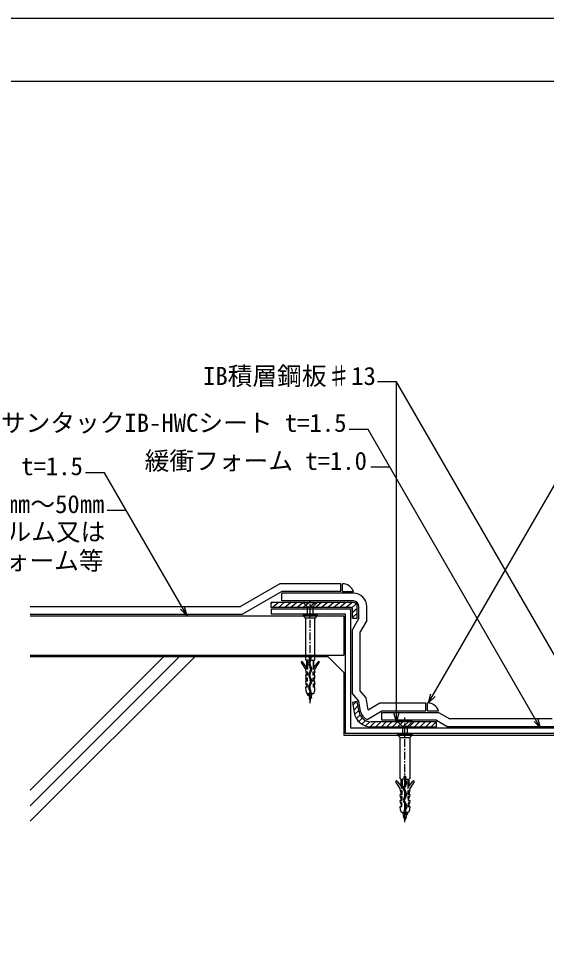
# Model space of a CAD drawing. Units: millimetres, scale not verified. Extents: x -840 to 5880, y -594 to 4158.
# Drawn here: x 1429 to 2774, y 1782 to 4158 of the extents above; entities that cross this region are included whole.
import ezdxf
from ezdxf.enums import TextEntityAlignment as Align

# ---------------------------------------------------------------- set-up
doc = ezdxf.new("R2010")
doc.units = ezdxf.units.MM
doc.header["$LTSCALE"] = 4
doc.linetypes.add('CHAIN1', pattern=[8, 5, -1, 1, -1])
for name, color, linetype in [('0-1_IBｼｰﾄ', 7, 'Continuous'), ('0-2_IBリキッド', 7, 'Continuous'), ('0-3_中心線', 1, 'CHAIN1'), ('0-5_図面枠', 7, 'Continuous'), ('0-6_寸法線', 7, 'Continuous'), ('0-7_文字', 7, 'Continuous'), ('0-8_断熱材', 2, 'Continuous'), ('0-9_構築線', 2, 'Continuous'), ('0-A_緩衝フォーム', 7, 'Continuous'), ('0-C_躯体', 7, 'Continuous'), ('0-D_輪郭線', 2, 'Continuous'), ('0-E_部材(積層鋼板)', 4, 'Continuous'), ('0-F_部材(ﾋﾞｽ類)', 7, 'Continuous')]:
    doc.layers.add(name, color=color, linetype=linetype)
doc.styles.add('MS Gothic', font='')
doc.styles.get('MS Gothic').set_extended_font_data('MS Gothic')

msp = doc.modelspace()

# ---------------------------------------------------------------- linework, layer by layer
at = {"layer": '0-1_IBｼｰﾄ'}
for p, q in [((2094.952, 2716.929), (1994.493, 2658.929)), ((2250.311, 2716.929), (2094.952, 2716.929)), ((2250.311, 2696.929), (2250.311, 2716.929)), ((2100.311, 2696.929), (1999.852, 2638.929)), ((2250.311, 2696.929), (2100.311, 2696.929)), ((2282.311, 2692.929), (2100.311, 2692.929)), ((2100.311, 2672.929), (2100.311, 2692.929)), ((2282.311, 2672.929), (2100.311, 2672.929)), ((1458.311, 2658.929), (1994.493, 2658.929)), ((1458.311, 2638.929), (1999.852, 2638.929)), ((2296.311, 2628.929), (2296.311, 2658.929)), ((2316.311, 2623.57), (2316.311, 2658.929)), ((2296.311, 2628.929), (2279.644, 2600.062)), ((2316.311, 2623.57), (2299.644, 2594.703)), ((2279.644, 2436.946), (2279.644, 2600.062)), ((2299.644, 2444.225), (2299.644, 2594.703)), ((2314.823, 2426.136), (2299.644, 2444.225)), ((2320.172, 2395.799), (2314.823, 2426.136)), ((2320.172, 2395.799), (2349.842, 2412.929)), ((2349.842, 2412.929), (2467.164, 2412.929)), ((2467.164, 2392.929), (2467.164, 2412.929)), ((2317.063, 2370.91), (2355.201, 2392.929)), ((2355.201, 2392.929), (2467.164, 2392.929)), ((2499.164, 2388.929), (2528.032, 2372.262)), ((2493.805, 2368.929), (2355.201, 2368.929)), ((2493.805, 2368.929), (2522.673, 2352.262)), ((2793.949, 2352.262), (2522.673, 2352.262)), ((2788.59, 2372.262), (2528.032, 2372.262))]:
    msp.add_line(p, q, dxfattribs=at)
for points in [[(2300.677, 2391.186), (2296.058, 2417.385), (2279.644, 2436.946)], [(2355.201, 2368.929), (2355.201, 2388.929), (2499.164, 2388.929)]]:
    msp.add_lwpolyline(points, dxfattribs=at)
for centre, radius, start, end in [((2282.311, 2658.929), 34, 0, 90), ((2282.311, 2658.929), 14, 0, 90), ((2327.201, 2395.862), 26.933, 190, 247.88812)]:
    msp.add_arc(centre, radius, start, end, dxfattribs=at)
at = {"layer": '0-2_IBリキッド'}
for p, q in [((2254.311, 2696.929), (2254.311, 2716.929)), ((2254.311, 2696.929), (2282.311, 2696.929)), ((2471.164, 2392.929), (2471.164, 2412.929)), ((2471.164, 2392.929), (2499.164, 2392.929))]:
    msp.add_line(p, q, dxfattribs=at)
for centre in [(2254.311, 2687.329), (2471.164, 2383.329)]:
    msp.add_arc(centre, 29.6, 18.92464, 90, dxfattribs=at)
at = {"layer": '0-3_中心線'}
for p, q in [((2172.311, 2412.657), (2172.311, 2672.929)), ((2413.805, 2108.657), (2413.805, 2375.45))]:
    msp.add_line(p, q, dxfattribs=at)
at = {"layer": '0-5_図面枠'}
msp.add_lwpolyline([(5880, -594), (5880, 4158), (-840, 4158), (-840, -594)], close=True, dxfattribs=at)
at = {"layer": '0-6_寸法線'}
for p, q in [((2391.941, 3232.068), (2343.941, 3232.068)), ((2892.578, 2364.929), (2391.941, 3232.068)), ((2391.946, 2364.929), (2391.941, 3232.068)), ((2473.659, 2412.824), (2838.831, 3045.328)), ((2375, 3014.367), (2327, 3014.367)), ((1703.043, 2903.864), (1655.043, 2903.864))]:
    msp.add_line(p, q, dxfattribs=at)
for points in [[(2759.571, 2348.262), (2319.575, 3110.367), (2271.575, 3110.367)], [(1858.311, 2634.929), (1647.618, 2999.864), (1599.618, 2999.864)], [(1841.34, 2651.9), (1858.311, 2634.929), (1852.099, 2658.111)], [(2490.629, 2429.794), (2473.659, 2412.824), (2479.87, 2436.006)], [(2398.157, 2388.111), (2391.946, 2364.929), (2385.734, 2388.111)], [(2742.601, 2365.233), (2759.571, 2348.262), (2753.36, 2371.445)]]:
    msp.add_lwpolyline(points, dxfattribs=at)
at = {"layer": '0-8_断熱材'}
for p, q in [((1458.311, 2634.929), (2258.311, 2634.929)), ((1458.311, 2534.929), (2258.311, 2534.929))]:
    msp.add_line(p, q, dxfattribs=at)
at = {"layer": '0-9_構築線'}
msp.add_line((2258.311, 2634.929), (2258.311, 2534.929), dxfattribs=at)
at = {"layer": '0-A_緩衝フォーム'}
for p, q in [((2275.644, 2652.262), (2072.311, 2652.262)), ((2072.311, 2652.262), (2072.311, 2638.929)), ((2262.311, 2638.929), (2072.311, 2638.929)), ((2262.311, 2334.929), (2262.311, 2638.929)), ((2275.644, 2348.262), (2275.644, 2652.262)), ((3054.311, 2334.929), (2262.311, 2334.929)), ((3040.977, 2348.262), (2275.644, 2348.262))]:
    msp.add_line(p, q, dxfattribs=at)
at = {"layer": '0-C_躯体'}
for p, q in [((2218.311, 2530.929), (1458.311, 2530.929)), ((1838.311, 2530.929), (1458.311, 2150.929)), ((1798.713, 2530.929), (1458.311, 2190.527)), ((1877.909, 2530.929), (1458.311, 2111.331)), ((2258.311, 2490.929), (2218.311, 2530.929)), ((2258.311, 2490.929), (2258.311, 2330.929))]:
    msp.add_line(p, q, dxfattribs=at)
msp.add_lwpolyline([(2258.311, 2330.929), (3058.311, 2330.929), (3058.311, 2490.929)], dxfattribs=at)
at = {"layer": '0-D_輪郭線'}
msp.add_lwpolyline([(5720, 3998), (-680, 3998), (-680, -434), (5720, -434)], close=True, dxfattribs=at)
at = {"layer": '0-E_部材(積層鋼板)'}
for p, q in [((2072.311, 2666.643), (2075.053, 2668.929)), ((2075.476, 2656.262), (2090.67, 2668.929)), ((2091.092, 2656.262), (2106.286, 2668.929)), ((2106.709, 2656.262), (2121.903, 2668.929)), ((2122.326, 2656.262), (2137.52, 2668.929)), ((2137.943, 2656.262), (2153.137, 2668.929)), ((2153.56, 2656.262), (2168.754, 2668.929)), ((2184.794, 2656.262), (2199.988, 2668.929)), ((2200.41, 2656.262), (2215.604, 2668.929)), ((2216.027, 2656.262), (2231.221, 2668.929)), ((2231.644, 2656.262), (2246.838, 2668.929)), ((2247.261, 2656.262), (2262.455, 2668.929)), ((2262.878, 2656.262), (2278.072, 2668.929)), ((2278.012, 2655.86), (2289.73, 2665.629)), ((2279.644, 2644.201), (2292.311, 2654.761)), ((2279.644, 2631.182), (2292.311, 2641.742)), ((2280.97, 2406.973), (2290.381, 2416.384)), ((2283.09, 2394.951), (2294.024, 2405.885)), ((2285.483, 2383.202), (2296.144, 2393.863)), ((2289.835, 2373.412), (2299.187, 2382.764)), ((2295.993, 2365.428), (2304.949, 2374.384)), ((2303.795, 2359.087), (2313.063, 2368.355)), ((2313.371, 2354.522), (2323.956, 2365.106)), ((2325.299, 2352.308), (2337.921, 2364.929)), ((2339.396, 2352.262), (2352.063, 2364.929)), ((2353.538, 2352.262), (2366.205, 2364.929)), ((2367.68, 2352.262), (2380.347, 2364.929)), ((2381.822, 2352.262), (2394.489, 2364.929)), ((2395.965, 2352.262), (2408.631, 2364.929)), ((2424.249, 2352.262), (2436.916, 2364.929)), ((2438.391, 2352.262), (2451.058, 2364.929)), ((2452.533, 2352.262), (2465.2, 2364.929)), ((2466.675, 2352.262), (2479.342, 2364.929)), ((2480.817, 2352.262), (2493.484, 2364.929))]:
    msp.add_line(p, q, dxfattribs=at)
at = {"layer": '0-E_部材(積層鋼板)', "color": 7}
for p, q in [((2282.311, 2668.929), (2072.311, 2668.929)), ((2279.644, 2628.929), (2279.644, 2653.105)), ((2292.311, 2628.929), (2292.311, 2658.929)), ((2279.644, 2628.929), (2292.311, 2628.929))]:
    msp.add_line(p, q, dxfattribs=at)
for points in [[(2276.486, 2656.262), (2072.311, 2656.262), (2072.311, 2668.929)], [(2296.738, 2390.491), (2292.118, 2416.691), (2279.644, 2414.491), (2284.264, 2388.291)], [(2327.201, 2352.262), (2493.805, 2352.262), (2493.805, 2364.929), (2327.201, 2364.929)]]:
    msp.add_lwpolyline(points, dxfattribs=at)
at = {"layer": '0-E_部材(積層鋼板)'}
for points in [[(2169.177, 2656.262), (2172.311, 2658.875), (2184.371, 2668.929)], [(2410.107, 2352.262), (2413.805, 2355.961), (2422.773, 2364.929)]]:
    msp.add_lwpolyline(points, dxfattribs=at)
at = {"layer": '0-E_部材(積層鋼板)', "color": 7}
for centre, radius, start, end in [((2282.311, 2658.929), 10, 0, 90), ((2276.486, 2653.105), 3.158, 0, 90), ((2327.201, 2395.862), 43.6, 190, 270), ((2327.201, 2395.862), 30.933, 190, 270)]:
    msp.add_arc(centre, radius, start, end, dxfattribs=at)
at = {"layer": '0-F_部材(ﾋﾞｽ類)'}
for p, q in [((2154.311, 2668.929), (2190.311, 2668.929)), ((2178.991, 2657.609), (2165.631, 2657.609)), ((2165.631, 2637.336), (2165.631, 2655.952)), ((2178.991, 2655.952), (2178.991, 2637.336)), ((2154.322, 2634.929), (2190.299, 2634.929)), ((2184.311, 2628.869), (2160.311, 2628.869)), ((2170.653, 2520.814), (2168.376, 2515.118)), ((2170.822, 2520.874), (2168.501, 2515.072)), ((2170.841, 2514.133), (2173.125, 2519.845)), ((2170.917, 2525.22), (2170.917, 2522.057)), ((2170.964, 2514.084), (2173.286, 2519.888)), ((2171.05, 2525.297), (2171.05, 2522.057)), ((2173.572, 2522.057), (2173.572, 2525.297)), ((2173.704, 2522.057), (2173.704, 2525.22)), ((2163.591, 2502.915), (2162.8, 2503.951)), ((2173.889, 2498.184), (2168.416, 2485.39)), ((2168.47, 2511.65), (2173.862, 2500.02)), ((2174.011, 2498.132), (2168.538, 2485.338)), ((2168.59, 2511.706), (2173.982, 2500.076)), ((2170.459, 2484.508), (2175.942, 2497.173)), ((2170.58, 2484.455), (2176.064, 2497.12)), ((2175.929, 2501.001), (2170.858, 2512.812)), ((2176.05, 2501.055), (2170.98, 2512.864)), ((2181.03, 2502.915), (2181.821, 2503.951)), ((2168.449, 2481.871), (2173.964, 2469.613)), ((2168.57, 2481.926), (2174.084, 2469.67)), ((2176.276, 2470.901), (2170.485, 2482.956)), ((2176.414, 2470.927), (2170.605, 2483.014)), ((2173.816, 2467.336), (2167.626, 2455.645)), ((2167.628, 2451.046), (2170.53, 2445.577)), ((2173.93, 2467.267), (2167.743, 2455.583)), ((2167.745, 2451.108), (2170.647, 2445.639)), ((2169.956, 2454.474), (2176.302, 2466.347)), ((2172.892, 2446.905), (2169.982, 2452.174)), ((2170.073, 2454.411), (2176.419, 2466.285)), ((2173.008, 2446.969), (2170.098, 2452.239)), ((2177.003, 2437.336), (2164.961, 2433.131)), ((2175.858, 2437.336), (2164.961, 2433.531)), ((2167.139, 2437.336), (2167.483, 2436.052)), ((2177.483, 2437.336), (2168.644, 2431.717)), ((2176.104, 2426.23), (2169.544, 2423.943)), ((2176.104, 2425.83), (2169.544, 2423.543)), ((2174.845, 2427.489), (2170.477, 2424.876)), ((2171.018, 2444.146), (2170.886, 2444.146)), ((2170.886, 2444.146), (2170.965, 2437.336)), ((2174.204, 2425.1), (2170.982, 2422.991)), ((2173.736, 2444.146), (2173.603, 2444.146)), ((2173.657, 2437.336), (2173.736, 2444.146)), ((2431.805, 2364.929), (2395.805, 2364.929)), ((2407.125, 2353.609), (2420.485, 2353.609)), ((2431.794, 2330.929), (2395.817, 2330.929)), ((2407.125, 2351.952), (2407.125, 2333.336)), ((2420.485, 2333.336), (2420.485, 2351.952)), ((2401.805, 2324.869), (2425.805, 2324.869)), ((2412.412, 2218.057), (2412.412, 2221.22)), ((2412.545, 2218.057), (2412.545, 2221.297)), ((2415.152, 2210.084), (2412.83, 2215.888)), ((2415.275, 2210.133), (2412.991, 2215.845)), ((2415.066, 2221.297), (2415.066, 2218.057)), ((2415.199, 2221.22), (2415.199, 2218.057)), ((2415.294, 2216.874), (2417.615, 2211.072)), ((2415.463, 2216.814), (2417.74, 2211.118)), ((2405.086, 2198.915), (2404.295, 2199.951)), ((2415.536, 2180.455), (2410.052, 2193.12)), ((2410.066, 2197.055), (2415.136, 2208.864)), ((2415.657, 2180.508), (2410.174, 2193.173)), ((2410.187, 2197.001), (2415.258, 2208.812)), ((2412.105, 2194.132), (2417.578, 2181.338)), ((2417.526, 2207.706), (2412.134, 2196.076)), ((2412.227, 2194.184), (2417.7, 2181.39)), ((2417.646, 2207.65), (2412.254, 2196.02)), ((2422.525, 2198.915), (2423.316, 2199.951)), ((2416.043, 2150.411), (2409.697, 2162.285)), ((2409.703, 2166.927), (2415.511, 2179.014)), ((2416.16, 2150.474), (2409.814, 2162.347)), ((2409.84, 2166.901), (2415.631, 2178.956)), ((2417.546, 2177.926), (2412.032, 2165.67)), ((2417.667, 2177.871), (2412.152, 2165.613)), ((2412.186, 2163.267), (2418.373, 2151.583)), ((2412.3, 2163.336), (2418.49, 2151.645)), ((2412.38, 2140.146), (2412.513, 2140.146)), ((2412.459, 2133.336), (2412.38, 2140.146)), ((2413.108, 2142.969), (2416.018, 2148.239)), ((2413.224, 2142.905), (2416.134, 2148.174)), ((2415.098, 2140.146), (2415.23, 2140.146)), ((2415.23, 2140.146), (2415.151, 2133.336)), ((2418.371, 2147.108), (2415.469, 2141.639)), ((2418.488, 2147.046), (2415.586, 2141.577)), ((2408.633, 2133.336), (2417.472, 2127.717)), ((2409.113, 2133.336), (2421.155, 2129.131)), ((2410.012, 2122.23), (2416.572, 2119.943)), ((2410.012, 2121.83), (2416.572, 2119.543)), ((2410.258, 2133.336), (2421.155, 2129.531)), ((2411.272, 2123.489), (2415.639, 2120.876)), ((2411.912, 2121.1), (2415.134, 2118.991)), ((2418.977, 2133.336), (2418.633, 2132.052))]:
    msp.add_line(p, q, dxfattribs=at)
for points in [[(2164.459, 2658.781), (2154.311, 2668.929), (2154.311, 2670.129), (2190.311, 2670.129), (2190.311, 2668.929), (2180.162, 2658.781)], [(2184.473, 2629.103), (2190.299, 2634.929), (2190.299, 2637.336), (2154.322, 2637.336), (2154.322, 2634.929), (2160.148, 2629.103)], [(2160.383, 2628.537), (2160.383, 2523.189), (2160.454, 2523.189), (2160.738, 2523.046), (2161.023, 2523.046), (2161.307, 2522.904), (2162.14, 2522.718)], [(2182.481, 2522.718), (2183.315, 2522.904), (2183.599, 2523.046), (2183.883, 2523.046), (2184.168, 2523.189), (2184.239, 2523.189), (2184.239, 2628.537)], [(2162.8, 2521.909), (2162.8, 2503.951), (2152.209, 2517.813)], [(2170.917, 2522.34), (2164.934, 2522.34), (2164.934, 2498.891), (2163.867, 2498.891), (2163.867, 2501.903)], [(2173.704, 2522.34), (2179.688, 2522.34), (2179.688, 2498.891), (2180.755, 2498.891), (2180.755, 2501.903)], [(2192.413, 2517.813), (2181.821, 2503.951), (2181.821, 2521.909)], [(2149.318, 2515.682), (2160.311, 2498.891), (2160.666, 2492.491), (2164.933, 2492.491), (2164.933, 2483.603), (2160.311, 2483.603), (2160.666, 2477.131), (2164.72, 2477.131), (2164.435, 2468.314), (2160.311, 2468.314), (2160.666, 2461.843), (2164.151, 2461.843), (2163.866, 2452.954), (2160.311, 2452.954), (2160.743, 2444.392), (2163.311, 2437.336), (2181.311, 2437.336), (2183.879, 2444.392), (2184.311, 2452.954), (2180.755, 2452.954), (2180.471, 2461.843), (2183.955, 2461.843), (2184.311, 2468.314), (2180.186, 2468.314), (2179.902, 2477.131), (2183.955, 2477.131), (2184.311, 2483.603), (2179.689, 2483.603), (2179.689, 2492.491), (2183.955, 2492.491), (2184.311, 2498.891), (2195.304, 2515.682)], [(2160.666, 2492.491), (2160.666, 2491.496), (2161.875, 2488.438), (2162.017, 2483.603)], [(2162.231, 2468.314), (2162.16, 2473.149), (2160.666, 2476.349), (2160.666, 2477.131)], [(2182.391, 2468.314), (2182.462, 2473.149), (2183.955, 2476.349), (2183.955, 2477.131)], [(2183.955, 2492.491), (2183.955, 2491.496), (2182.746, 2488.438), (2182.604, 2483.603)], [(2160.666, 2461.843), (2160.666, 2461.131), (2162.444, 2457.789), (2162.515, 2452.954)], [(2183.955, 2461.843), (2183.955, 2461.131), (2182.177, 2457.789), (2182.106, 2452.954)], [(2169.169, 2437.336), (2167.483, 2436.052), (2164.961, 2433.531), (2164.961, 2433.131), (2168.644, 2431.717), (2170.477, 2424.876), (2169.544, 2423.943), (2169.544, 2423.543), (2170.982, 2422.991), (2172.311, 2418.033), (2174.204, 2425.1), (2176.104, 2425.83), (2176.104, 2426.23), (2174.845, 2427.489), (2177.483, 2437.336)], [(2171.018, 2437.336), (2171.018, 2441.244), (2173.603, 2441.244), (2173.603, 2437.336)], [(2421.657, 2354.781), (2431.805, 2364.929), (2431.805, 2366.129), (2395.805, 2366.129), (2395.805, 2364.929), (2405.954, 2354.781)], [(2401.643, 2325.103), (2395.817, 2330.929), (2395.817, 2333.336), (2431.794, 2333.336), (2431.794, 2330.929), (2425.968, 2325.103)], [(2403.635, 2218.718), (2402.802, 2218.904), (2402.517, 2219.046), (2402.233, 2219.046), (2401.948, 2219.189), (2401.877, 2219.189), (2401.877, 2324.537)], [(2425.733, 2324.537), (2425.733, 2219.189), (2425.662, 2219.189), (2425.378, 2219.046), (2425.093, 2219.046), (2424.809, 2218.904), (2423.976, 2218.718)], [(2436.798, 2211.682), (2425.805, 2194.891), (2425.45, 2188.491), (2421.183, 2188.491), (2421.183, 2179.603), (2425.805, 2179.603), (2425.45, 2173.131), (2421.396, 2173.131), (2421.681, 2164.314), (2425.805, 2164.314), (2425.45, 2157.843), (2421.965, 2157.843), (2422.25, 2148.954), (2425.805, 2148.954), (2425.374, 2140.392), (2422.805, 2133.336), (2404.805, 2133.336), (2402.237, 2140.392), (2401.805, 2148.954), (2405.361, 2148.954), (2405.645, 2157.843), (2402.161, 2157.843), (2401.805, 2164.314), (2405.93, 2164.314), (2406.214, 2173.131), (2402.161, 2173.131), (2401.805, 2179.603), (2406.427, 2179.603), (2406.427, 2188.491), (2402.161, 2188.491), (2401.805, 2194.891), (2390.812, 2211.682)], [(2393.703, 2213.813), (2404.295, 2199.951), (2404.295, 2217.909)], [(2412.412, 2218.34), (2406.428, 2218.34), (2406.428, 2194.891), (2405.361, 2194.891), (2405.361, 2197.903)], [(2415.199, 2218.34), (2421.182, 2218.34), (2421.182, 2194.891), (2422.249, 2194.891), (2422.249, 2197.903)], [(2423.316, 2217.909), (2423.316, 2199.951), (2433.907, 2213.813)], [(2402.161, 2188.491), (2402.161, 2187.496), (2403.37, 2184.438), (2403.512, 2179.603)], [(2425.45, 2188.491), (2425.45, 2187.496), (2424.241, 2184.438), (2424.099, 2179.603)], [(2403.725, 2164.314), (2403.654, 2169.149), (2402.161, 2172.349), (2402.161, 2173.131)], [(2423.885, 2164.314), (2423.956, 2169.149), (2425.45, 2172.349), (2425.45, 2173.131)], [(2402.161, 2157.843), (2402.161, 2157.131), (2403.939, 2153.789), (2404.01, 2148.954)], [(2425.45, 2157.843), (2425.45, 2157.131), (2423.672, 2153.789), (2423.601, 2148.954)], [(2416.947, 2133.336), (2418.633, 2132.052), (2421.155, 2129.531), (2421.155, 2129.131), (2417.472, 2127.717), (2415.639, 2120.876), (2416.572, 2119.943), (2416.572, 2119.543), (2415.134, 2118.991), (2413.805, 2114.033), (2411.912, 2121.1), (2410.012, 2121.83), (2410.012, 2122.23), (2411.272, 2123.489), (2408.633, 2133.336)], [(2415.098, 2133.336), (2415.098, 2137.244), (2412.513, 2137.244), (2412.513, 2133.336)]]:
    msp.add_lwpolyline(points, dxfattribs=at)
for centre, radius, start, end in [((2161.631, 2655.952), 4, 0, 45), ((2182.991, 2655.952), 4, 135, 180), ((2159.583, 2628.537), 0.8, 0, 45), ((2185.039, 2628.537), 0.8, 135, 180), ((2161.974, 2521.909), 0.827, 360, 78.37519), ((2172.311, 2527.572), 2.734, 300.64443, 239.35557), ((2172.311, 2527.572), 2.601, 298.99242, 241.00758), ((2167.865, 2522.057), 3.052, 335.97512, 0), ((2167.865, 2522.057), 3.185, 338.19323, 0), ((2167.865, 2522.057), 5.707, 337.19074, 360), ((2167.865, 2522.057), 5.839, 338.19323, 0), ((2182.648, 2521.909), 0.827, 101.62481, 180), ((2150.782, 2516.723), 1.796, 37.38183, 215.39037), ((2161.867, 2501.903), 2, 0, 30.42714), ((2172.443, 2513.493), 4.38, 158.2146, 204.87271), ((2172.443, 2513.493), 4.247, 158.17187, 204.87271), ((2172.443, 2513.493), 1.725, 158.20137, 203.23665), ((2172.443, 2513.493), 1.593, 158.19323, 203.23665), ((2171.815, 2499.071), 2.256, 336.84042, 24.87271), ((2171.815, 2499.071), 2.389, 336.84042, 24.87271), ((2171.558, 2499.071), 4.778, 336.58818, 23.8287), ((2171.558, 2499.071), 4.91, 336.58818, 23.8287), ((2182.755, 2501.903), 2, 149.57286, 180), ((2193.84, 2516.723), 1.796, 324.60963, 142.61817), ((2172.443, 2483.668), 4.38, 156.84042, 204.22194), ((2172.443, 2483.668), 4.247, 156.84042, 204.22194), ((2172.16, 2483.761), 1.858, 156.27812, 205.66734), ((2172.16, 2483.761), 1.725, 156.27812, 205.66734), ((2171.965, 2453.348), 4.91, 152.09899, 207.95156), ((2171.965, 2453.348), 4.778, 152.09899, 207.95156), ((2172.063, 2453.348), 2.389, 151.87656, 209.41932), ((2172.063, 2453.348), 2.256, 151.87656, 209.43109), ((2171.947, 2468.601), 2.256, 325.90086, 26.66039), ((2171.947, 2468.601), 2.389, 326.07565, 26.59167), ((2172.089, 2468.601), 4.778, 331.85925, 28.78795), ((2172.089, 2468.601), 4.91, 331.85949, 28.27499), ((2167.833, 2444.146), 3.052, 0, 27.95156), ((2167.833, 2444.146), 3.185, 0, 27.95156), ((2167.896, 2444.146), 5.707, 0, 28.91197), ((2167.896, 2444.146), 5.839, 0, 28.91198), ((2403.125, 2351.952), 4, 0, 45), ((2424.485, 2351.952), 4, 135, 180), ((2401.077, 2324.537), 0.8, 0, 45), ((2426.533, 2324.537), 0.8, 135, 180), ((2392.276, 2212.723), 1.796, 37.38183, 215.39037), ((2403.468, 2217.909), 0.827, 0, 78.37519), ((2413.805, 2223.572), 2.734, 300.64443, 239.35557), ((2413.805, 2223.572), 2.601, 298.99242, 241.00758), ((2418.251, 2218.057), 5.839, 180, 201.80677), ((2418.251, 2218.057), 5.707, 180, 202.80926), ((2418.251, 2218.057), 3.185, 180, 201.80677), ((2413.673, 2209.493), 1.593, 336.76335, 21.80677), ((2418.251, 2218.057), 3.052, 180, 204.02488), ((2413.673, 2209.493), 1.725, 336.76335, 21.79863), ((2413.673, 2209.493), 4.247, 335.12729, 21.82813), ((2413.673, 2209.493), 4.38, 335.12729, 21.7854), ((2424.142, 2217.909), 0.827, 101.62481, 180), ((2435.334, 2212.723), 1.796, 324.60963, 142.61817), ((2403.361, 2197.903), 2, 0, 30.42714), ((2414.558, 2195.071), 4.91, 156.1713, 203.41182), ((2414.558, 2195.071), 4.778, 156.1713, 203.41182), ((2414.301, 2195.071), 2.389, 155.12729, 203.15958), ((2414.301, 2195.071), 2.256, 155.12729, 203.15958), ((2424.249, 2197.903), 2, 149.57286, 180), ((2414.027, 2164.601), 4.91, 151.72501, 208.14051), ((2414.027, 2164.601), 4.778, 151.21205, 208.14075), ((2414.169, 2164.601), 2.389, 153.40833, 213.92435), ((2414.169, 2164.601), 2.256, 153.33961, 214.09914), ((2413.956, 2179.761), 1.725, 334.33266, 23.72188), ((2413.956, 2179.761), 1.858, 334.33266, 23.72188), ((2413.673, 2179.668), 4.247, 335.77806, 23.15958), ((2413.673, 2179.668), 4.38, 335.77806, 23.15958), ((2418.22, 2140.146), 5.839, 151.08802, 180), ((2418.22, 2140.146), 5.707, 151.08803, 180), ((2418.283, 2140.146), 3.185, 152.04844, 180), ((2418.283, 2140.146), 3.052, 152.04844, 180), ((2414.054, 2149.348), 2.256, 330.56891, 28.12344), ((2414.054, 2149.348), 2.389, 330.58068, 28.12344), ((2414.151, 2149.348), 4.778, 332.04844, 27.90101), ((2414.151, 2149.348), 4.91, 332.04844, 27.90101)]:
    msp.add_arc(centre, radius, start, end, dxfattribs=at)

# ---------------------------------------------------------------- texts
at = {"layer": '0-7_文字', "style": 'MS Gothic'}
for s, p in [('IB積層鋼板♯13', (1899.139, 3209.892)), ('サンタックIB-HWCシート t=1.5', (1383.809, 3090.384)), ('サンタックIB-HWCシート t=1.5', (711.852, 2979.88)), ('緩衝フォーム t=1.0', (1750.381, 2993.409)), ('断熱材 t=25㎜～50㎜', (1049.916, 2883.149)), ('発砲ポリスチレン3種b＋フィルム又は', (579.419, 2812.662)), ('硬質ウレタンフォーム等', (952.698, 2738.662))]:
    msp.add_text(s, height=46.18, dxfattribs=at).set_placement(p, align=Align.BOTTOM_LEFT)

doc.saveas('drawing.dxf')
